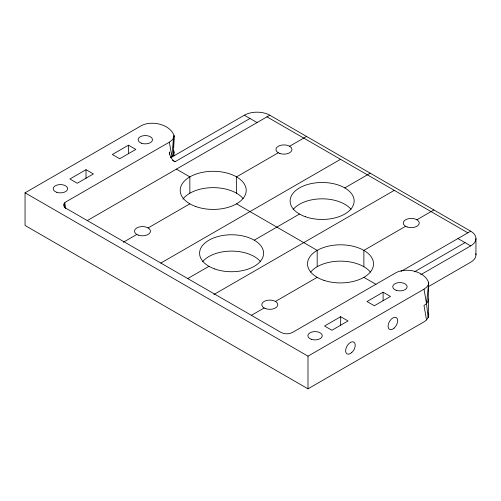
<?xml version="1.0" encoding="UTF-8"?>
<svg xmlns="http://www.w3.org/2000/svg" width="501" height="501" viewBox="0 0 501 501"><rect width="100%" height="100%" fill="white"/><g stroke="black" fill="none" stroke-linecap="round" stroke-linejoin="round"><path stroke-width="0.75" d="M170.365 157.74L171.893 156.588L173.49 154.358L174.035 135.633C170.171 124.091 151.152 120.09 141.057 125.832L25.05 192.81L25.05 225.475L307.99 388.832L423.99 321.855C427.215 320.139 429.301 316.663 428.612 312.981M173.922 155.867L174.035 151.972L173.628 150.175M426.533 319.945L423.99 305.522L426.533 303.606L428.136 301.377L428.681 282.652C424.81 271.11 405.797 267.108 395.696 272.851L292.427 332.476C288.945 334.267 284.587 334.267 281.111 332.476L66.076 208.328C63.132 207.113 63.132 202.999 66.076 201.79L169.351 142.165L171.893 140.255L173.49 138.025L174.035 135.633L173.584 147.256M428.618 284.199L428.681 282.652L426.533 303.606L428.136 317.715L428.681 298.984L428.136 301.377M173.49 138.025L171.893 156.588L169.351 142.165M173.49 154.358L174.035 151.972M428.136 285.044L426.533 287.273L423.99 289.183L307.99 356.161L25.05 192.81M86.022 169.695L69.896 179.001L77.254 183.253L93.38 173.941L86.022 169.695L86.022 178.243M128.463 145.19L112.337 154.502L119.695 158.748L135.821 149.436L128.463 145.19L128.463 153.744M170.697 157.721L244.325 115.217A18.005 10.396 0 0 1 269.788 115.217L470.677 231.193A18.005 10.396 0 0 1 470.677 245.897L420.69 274.755M172.494 160.32L175.006 161.773L249.986 118.48M87.23 220.615L269.788 115.217M123.34 242.24L136.811 234.462M278.28 152.786L236.541 176.878L236.541 193.211M289.597 146.254L306.574 136.454M148.127 227.93L189.866 203.838M160.796 263.088L340.523 159.318M187.656 278.612L208.961 266.313M254.226 240.179L299.498 214.046M344.769 187.906L370.233 173.202M213.877 294.513L394.281 190.355M251.333 315.361L264.127 307.971M275.45 301.439L317.183 277.341M405.603 226.295L363.87 250.387L363.87 266.726M416.92 219.757L433.897 209.957M401.025 271.41L470.677 231.193M414.358 271.88L465.016 242.628M340.667 316.707L324.542 326.019L331.894 330.265L348.026 320.959L340.667 316.707L340.667 325.299M383.108 292.208L366.982 301.521L374.335 305.767L390.461 296.454L383.108 292.208L383.108 300.757M428.793 286.409L470.677 262.23A18.005 10.396 0 0 0 475.793 253.525M266.964 116.846L467.846 232.827M244.325 115.217L257.057 122.563M457.945 238.545L470.677 245.897M363.87 277.341L375.963 284.324M176.421 169.119L189.854 176.884L189.854 193.217M236.553 203.832L317.183 250.387L317.183 266.726M423.99 289.183L426.533 303.606M64.804 202.748L65.65 208.641M64.003 203.863L64.335 207.483M173.603 153.481L173.672 155.817M475.95 238.545L475.95 254.884M307.99 356.161L307.99 388.832M169.351 154.145L169.351 151.966A8.003 4.622 60 0 0 175.006 161.773M182.903 199.129A33.01 19.057 0 0 1 212.674 187.637A33.01 19.057 0 0 1 243.066 198.571M310.658 272.087A33.01 19.057 0 0 1 340.523 261.14A33.01 19.057 0 0 1 370.396 272.087M293.173 209.443A32.008 18.481 0 0 1 322.137 198.828A32.008 18.481 0 0 1 351.101 209.443M202.629 261.716A32.008 18.481 0 0 1 231.594 251.101A32.008 18.481 0 0 1 260.558 261.716M56.619 192.259A7.202 4.158 0 0 0 67.616 188.852A7.202 4.158 0 0 0 57.014 185.057A7.202 4.158 0 0 0 56.619 192.259M311.265 339.277A7.202 4.158 0 0 0 322.262 335.87A7.202 4.158 0 0 0 311.66 332.075A7.202 4.158 0 0 0 311.265 339.277M394.112 328.136A6.801 3.927 -60 0 0 396.272 317.596A6.801 3.927 -60 0 0 388.225 324.736A6.801 3.927 -60 0 0 394.112 328.136M351.671 352.635A6.801 3.927 -60 0 0 353.831 342.102A6.801 3.927 -60 0 0 345.784 349.235A6.801 3.927 -60 0 0 351.671 352.635M396.147 290.267A7.202 4.158 0 0 0 407.138 286.866A7.202 4.158 0 0 0 396.535 283.071A7.202 4.158 0 0 0 396.147 290.267M195.816 206.556A33.01 19.057 0 0 0 246.198 190.95A33.01 19.057 0 0 0 197.594 173.565A33.01 19.057 0 0 0 195.816 206.556M265.787 308.704A8.003 4.622 0 0 0 277.792 304.708A8.003 4.622 0 0 0 265.793 300.7A8.003 4.622 0 0 0 265.787 308.704M138.251 235.119A8.003 4.622 0 0 0 150.469 231.343A8.003 4.622 0 0 0 138.689 227.122A8.003 4.622 0 0 0 138.251 235.119M324.022 280.372A33.01 19.057 0 0 0 373.533 263.864A33.01 19.057 0 0 0 324.022 247.362A33.01 19.057 0 0 0 324.022 280.372M407.044 226.953A8.003 4.622 0 0 0 419.256 223.17A8.003 4.622 0 0 0 407.476 218.956A8.003 4.622 0 0 0 407.044 226.953M305.266 216.683A32.008 18.481 0 0 0 354.132 201.552A32.008 18.481 0 0 0 307.007 184.687A32.008 18.481 0 0 0 305.266 216.683M214.729 268.956A32.008 18.481 0 0 0 263.589 253.825A32.008 18.481 0 0 0 216.47 236.96A32.008 18.481 0 0 0 214.729 268.956M279.934 153.519A8.003 4.622 0 0 0 291.939 149.517A8.003 4.622 0 0 0 279.934 145.515A8.003 4.622 0 0 0 279.934 153.519M141.501 143.248A7.202 4.158 0 0 0 152.498 139.848A7.202 4.158 0 0 0 141.896 136.053A7.202 4.158 0 0 0 141.501 143.248"/></g></svg>
